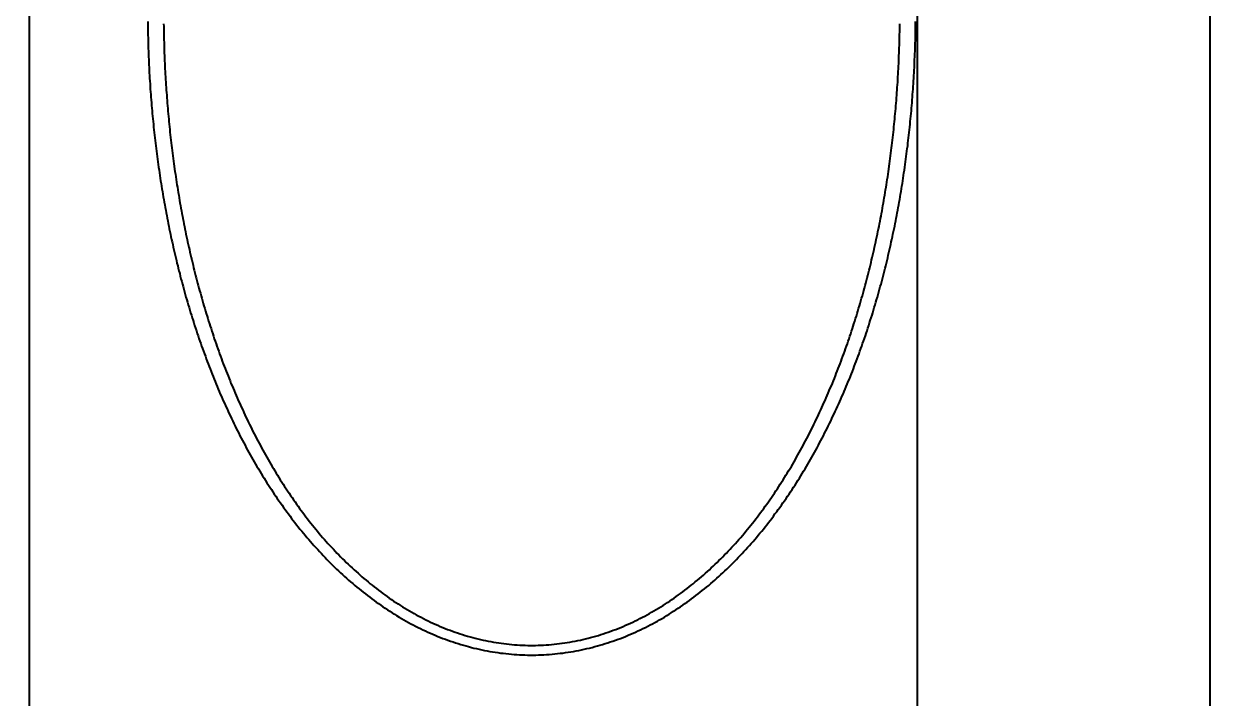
# Model space of a CAD drawing. Header units: millimetres. Extents: x 0 to 5600, y -67 to 2530.
# Drawn here: x 4110.33 to 4122.47, y 1451.64 to 1458.39 of the extents above; entities that cross this region are included whole.
import ezdxf

# ---------------------------------------------------------------- set-up
doc = ezdxf.new("R2010")
doc.units = ezdxf.units.MM
doc.layers.add('내부선 및 부속', color=4, linetype='Continuous')
doc.layers.add('치수선', color=7, linetype='Continuous')
doc.styles.add('____', font='')
doc.styles.get('____').set_extended_font_data('굴림')
doc.dimstyles.new('MSADIM', dxfattribs={"dimtxt": 33, "dimasz": 17, "dimexe": 10, "dimexo": 7.5, "dimgap": 10, "dimtad": 0, "dimtih": 1, "dimtoh": 1, "dimdec": 0, "dimzin": 1, "dimdsep": 46, "dimtxsty": '____', "dimcen": 11.25, "dimadec": 0, "dimazin": 0, "dimtfac": 1, "dimtdec": 0, "dimtix": 1, "dimtmove": 0, "dimatfit": 3, "dimfxl": 1, "dimtolj": 1, "dimtzin": 1, "dimarcsym": 0})

# ---------------------------------------------------------------- blocks, each defined once
blk = doc.blocks.new('*D6')
at = {"layer": '치수선', "color": 0, "linetype": 'Continuous', "lineweight": -2, "transparency": 16777216}
for p, q in [((4756.213, 1571.022), (4756.213, 1227.915)), ((4056.213, 1376.022), (4056.213, 1227.915)), ((4073.213, 1237.915), (4369.083, 1237.915)), ((4739.213, 1237.915), (4443.344, 1237.915))]:
    blk.add_line(p, q, dxfattribs=at)
at = {"layer": '치수선', "color": 0, "linetype": 'Continuous', "transparency": 16777216}
for points in [[(4073.213, 1240.748), (4073.213, 1235.081), (4056.213, 1237.915)], [(4739.213, 1240.748), (4739.213, 1235.081), (4756.213, 1237.915)]]:
    blk.add_solid(points, dxfattribs=at)
at = {"layer": '치수선', "color": 0, "linetype": 'Continuous', "transparency": 16777216, "insert": (4406.213, 1237.915), "char_height": 25, "attachment_point": 5, "style": '____'}
blk.add_mtext('\\A1;700', dxfattribs=at)

msp = doc.modelspace()

# ---------------------------------------------------------------- linework, layer by layer
at = {"layer": '내부선 및 부속', "linetype": 'Continuous'}
for p, q in [((4119.279, 1439.072), (4119.279, 1477.973)), ((4122.21, 1439.216), (4122.21, 1477.829)), ((4110.384, 1477.093), (4110.384, 1439.951))]:
    msp.add_line(p, q, dxfattribs=at)
at = {"layer": '내부선 및 부속', "linetype": 'Continuous', "flags": 128}
for points in [[(4111.571, 1458.414), (4111.571, 1458.386), (4111.572, 1458.359), (4111.572, 1458.332), (4111.572, 1458.305), (4111.573, 1458.278), (4111.574, 1458.251), (4111.574, 1458.224), (4111.575, 1458.196), (4111.576, 1458.169), (4111.577, 1458.142), (4111.578, 1458.115), (4111.579, 1458.088), (4111.58, 1458.061), (4111.581, 1458.034), (4111.582, 1458.006), (4111.583, 1457.979), (4111.585, 1457.952), (4111.586, 1457.925), (4111.587, 1457.898), (4111.589, 1457.871), (4111.59, 1457.844), (4111.592, 1457.817), (4111.594, 1457.789), (4111.596, 1457.762), (4111.597, 1457.735), (4111.599, 1457.708), (4111.601, 1457.681), (4111.603, 1457.654), (4111.606, 1457.627), (4111.608, 1457.6), (4111.61, 1457.573), (4111.612, 1457.546), (4111.615, 1457.519), (4111.617, 1457.492), (4111.62, 1457.464), (4111.622, 1457.437), (4111.625, 1457.41), (4111.628, 1457.383), (4111.63, 1457.356), (4111.633, 1457.329), (4111.636, 1457.302), (4111.639, 1457.275), (4111.642, 1457.248), (4111.645, 1457.221), (4111.648, 1457.194), (4111.652, 1457.167), (4111.655, 1457.14), (4111.658, 1457.113), (4111.662, 1457.086), (4111.665, 1457.059), (4111.669, 1457.033), (4111.673, 1457.006), (4111.676, 1456.979), (4111.68, 1456.952), (4111.684, 1456.925), (4111.688, 1456.898), (4111.692, 1456.871), (4111.696, 1456.844), (4111.7, 1456.817), (4111.705, 1456.791), (4111.709, 1456.764), (4111.713, 1456.737), (4111.718, 1456.71), (4111.722, 1456.683), (4111.727, 1456.657), (4111.731, 1456.63), (4111.736, 1456.603), (4111.741, 1456.576), (4111.746, 1456.55), (4111.751, 1456.523), (4111.756, 1456.496), (4111.761, 1456.47), (4111.766, 1456.443), (4111.771, 1456.416), (4111.776, 1456.39), (4111.782, 1456.363), (4111.787, 1456.336), (4111.793, 1456.31), (4111.798, 1456.283), (4111.804, 1456.257), (4111.81, 1456.23), (4111.815, 1456.204), (4111.821, 1456.177), (4111.827, 1456.151), (4111.833, 1456.124), (4111.839, 1456.098), (4111.845, 1456.071), (4111.852, 1456.045), (4111.858, 1456.019), (4111.864, 1455.992), (4111.871, 1455.966), (4111.877, 1455.94), (4111.884, 1455.913), (4111.891, 1455.887), (4111.897, 1455.861), (4111.904, 1455.834), (4111.904, 1455.834), (4111.911, 1455.808), (4111.918, 1455.782), (4111.925, 1455.756), (4111.933, 1455.73), (4111.94, 1455.704), (4111.947, 1455.677), (4111.954, 1455.651), (4111.962, 1455.625), (4111.97, 1455.599), (4111.977, 1455.573), (4111.985, 1455.547), (4111.993, 1455.521), (4112.001, 1455.495), (4112.009, 1455.469), (4112.017, 1455.443), (4112.025, 1455.417), (4112.033, 1455.392), (4112.041, 1455.366), (4112.05, 1455.34), (4112.058, 1455.314), (4112.067, 1455.288), (4112.075, 1455.263), (4112.084, 1455.237), (4112.093, 1455.211), (4112.102, 1455.186), (4112.111, 1455.16), (4112.12, 1455.135), (4112.129, 1455.109), (4112.138, 1455.083), (4112.148, 1455.058), (4112.157, 1455.033), (4112.167, 1455.007), (4112.176, 1454.982), (4112.186, 1454.956), (4112.196, 1454.931), (4112.205, 1454.906), (4112.215, 1454.88), (4112.225, 1454.855), (4112.236, 1454.83), (4112.246, 1454.805), (4112.256, 1454.78), (4112.267, 1454.755), (4112.277, 1454.73), (4112.288, 1454.705), (4112.298, 1454.68), (4112.309, 1454.655), (4112.32, 1454.63), (4112.331, 1454.605), (4112.342, 1454.58), (4112.353, 1454.556), (4112.365, 1454.531), (4112.376, 1454.506), (4112.387, 1454.482), (4112.399, 1454.457), (4112.411, 1454.433), (4112.422, 1454.408), (4112.434, 1454.384), (4112.446, 1454.359), (4112.458, 1454.335), (4112.47, 1454.311), (4112.483, 1454.287), (4112.495, 1454.262), (4112.508, 1454.238), (4112.52, 1454.214), (4112.533, 1454.19), (4112.546, 1454.166), (4112.558, 1454.142), (4112.571, 1454.118), (4112.585, 1454.095), (4112.598, 1454.071), (4112.611, 1454.047), (4112.624, 1454.024), (4112.638, 1454), (4112.652, 1453.977), (4112.665, 1453.953), (4112.679, 1453.93), (4112.693, 1453.907), (4112.707, 1453.883), (4112.721, 1453.86), (4112.736, 1453.837), (4112.75, 1453.814), (4112.765, 1453.791), (4112.779, 1453.768), (4112.794, 1453.745), (4112.809, 1453.723), (4112.824, 1453.7), (4112.839, 1453.677), (4112.854, 1453.655), (4112.869, 1453.632), (4112.885, 1453.61), (4112.9, 1453.588), (4112.916, 1453.566), (4112.932, 1453.543), (4112.948, 1453.521), (4112.964, 1453.499), (4112.98, 1453.478), (4112.996, 1453.456), (4113.012, 1453.434), (4113.029, 1453.413), (4113.045, 1453.391), (4113.045, 1453.391), (4113.062, 1453.37), (4113.079, 1453.348), (4113.096, 1453.327), (4113.113, 1453.306), (4113.13, 1453.285), (4113.148, 1453.264), (4113.165, 1453.243), (4113.183, 1453.223), (4113.2, 1453.202), (4113.218, 1453.181), (4113.236, 1453.161), (4113.254, 1453.141), (4113.273, 1453.121), (4113.291, 1453.101), (4113.31, 1453.081), (4113.328, 1453.061), (4113.347, 1453.041), (4113.366, 1453.022), (4113.385, 1453.002), (4113.404, 1452.983), (4113.423, 1452.964), (4113.443, 1452.945), (4113.462, 1452.926), (4113.482, 1452.907), (4113.502, 1452.889), (4113.522, 1452.87), (4113.542, 1452.852), (4113.562, 1452.833), (4113.583, 1452.815), (4113.603, 1452.797), (4113.624, 1452.78), (4113.645, 1452.762), (4113.665, 1452.745), (4113.687, 1452.727), (4113.708, 1452.71), (4113.729, 1452.693), (4113.751, 1452.676), (4113.772, 1452.66), (4113.794, 1452.643), (4113.816, 1452.627), (4113.838, 1452.611), (4113.86, 1452.595), (4113.882, 1452.579), (4113.904, 1452.563), (4113.927, 1452.548), (4113.949, 1452.533), (4113.972, 1452.517), (4113.995, 1452.503), (4114.018, 1452.488), (4114.041, 1452.474), (4114.064, 1452.459), (4114.088, 1452.445), (4114.111, 1452.431), (4114.135, 1452.418), (4114.158, 1452.404), (4114.182, 1452.391), (4114.206, 1452.378), (4114.23, 1452.366), (4114.254, 1452.353), (4114.279, 1452.341), (4114.303, 1452.329), (4114.327, 1452.317), (4114.352, 1452.305), (4114.377, 1452.294), (4114.402, 1452.283), (4114.426, 1452.272), (4114.451, 1452.262), (4114.477, 1452.251), (4114.502, 1452.241), (4114.527, 1452.231), (4114.553, 1452.222), (4114.578, 1452.212), (4114.604, 1452.203), (4114.629, 1452.195), (4114.655, 1452.186), (4114.681, 1452.178), (4114.707, 1452.17), (4114.733, 1452.162), (4114.759, 1452.155), (4114.785, 1452.148), (4114.812, 1452.141), (4114.838, 1452.134), (4114.864, 1452.128), (4114.891, 1452.122), (4114.918, 1452.116), (4114.944, 1452.111), (4114.971, 1452.105), (4114.998, 1452.101), (4115.024, 1452.096), (4115.051, 1452.092), (4115.078, 1452.088), (4115.105, 1452.084), (4115.132, 1452.081), (4115.159, 1452.078), (4115.186, 1452.075), (4115.213, 1452.073), (4115.24, 1452.07), (4115.267, 1452.069), (4115.294, 1452.067), (4115.322, 1452.066), (4115.322, 1452.066), (4115.349, 1452.065), (4115.376, 1452.064), (4115.403, 1452.064), (4115.43, 1452.064), (4115.457, 1452.064), (4115.485, 1452.065), (4115.512, 1452.066), (4115.539, 1452.067), (4115.566, 1452.069), (4115.593, 1452.07), (4115.62, 1452.073), (4115.647, 1452.075), (4115.674, 1452.078), (4115.701, 1452.081), (4115.728, 1452.084), (4115.755, 1452.088), (4115.782, 1452.092), (4115.809, 1452.096), (4115.836, 1452.101), (4115.862, 1452.106), (4115.889, 1452.111), (4115.916, 1452.116), (4115.942, 1452.122), (4115.969, 1452.128), (4115.995, 1452.134), (4116.021, 1452.141), (4116.048, 1452.148), (4116.074, 1452.155), (4116.1, 1452.162), (4116.126, 1452.17), (4116.152, 1452.178), (4116.178, 1452.186), (4116.204, 1452.195), (4116.229, 1452.203), (4116.255, 1452.212), (4116.281, 1452.222), (4116.306, 1452.231), (4116.331, 1452.241), (4116.357, 1452.251), (4116.382, 1452.262), (4116.407, 1452.272), (4116.432, 1452.283), (4116.457, 1452.294), (4116.481, 1452.305), (4116.506, 1452.317), (4116.53, 1452.329), (4116.555, 1452.341), (4116.579, 1452.353), (4116.603, 1452.366), (4116.627, 1452.378), (4116.651, 1452.391), (4116.675, 1452.404), (4116.698, 1452.418), (4116.722, 1452.431), (4116.746, 1452.445), (4116.769, 1452.459), (4116.792, 1452.474), (4116.815, 1452.488), (4116.838, 1452.503), (4116.861, 1452.517), (4116.884, 1452.533), (4116.906, 1452.548), (4116.929, 1452.563), (4116.951, 1452.579), (4116.973, 1452.595), (4116.996, 1452.611), (4117.017, 1452.627), (4117.039, 1452.643), (4117.061, 1452.66), (4117.083, 1452.676), (4117.104, 1452.693), (4117.125, 1452.71), (4117.147, 1452.727), (4117.168, 1452.745), (4117.189, 1452.762), (4117.209, 1452.78), (4117.23, 1452.797), (4117.251, 1452.815), (4117.271, 1452.833), (4117.291, 1452.852), (4117.311, 1452.87), (4117.331, 1452.889), (4117.351, 1452.907), (4117.371, 1452.926), (4117.39, 1452.945), (4117.41, 1452.964), (4117.429, 1452.983), (4117.448, 1453.002), (4117.467, 1453.022), (4117.486, 1453.041), (4117.505, 1453.061), (4117.524, 1453.081), (4117.542, 1453.101), (4117.561, 1453.121), (4117.579, 1453.141), (4117.597, 1453.161), (4117.615, 1453.181), (4117.633, 1453.202), (4117.65, 1453.223), (4117.668, 1453.243), (4117.668, 1453.243), (4117.686, 1453.264), (4117.703, 1453.285), (4117.72, 1453.306), (4117.737, 1453.327), (4117.754, 1453.348), (4117.771, 1453.37), (4117.788, 1453.391), (4117.804, 1453.413), (4117.821, 1453.434), (4117.837, 1453.456), (4117.853, 1453.478), (4117.87, 1453.5), (4117.886, 1453.521), (4117.902, 1453.543), (4117.917, 1453.566), (4117.933, 1453.588), (4117.948, 1453.61), (4117.964, 1453.632), (4117.979, 1453.655), (4117.994, 1453.677), (4118.009, 1453.7), (4118.024, 1453.723), (4118.039, 1453.745), (4118.054, 1453.768), (4118.069, 1453.791), (4118.083, 1453.814), (4118.098, 1453.837), (4118.112, 1453.86), (4118.126, 1453.883), (4118.14, 1453.907), (4118.154, 1453.93), (4118.168, 1453.953), (4118.182, 1453.977), (4118.195, 1454), (4118.209, 1454.024), (4118.222, 1454.047), (4118.235, 1454.071), (4118.249, 1454.095), (4118.262, 1454.118), (4118.275, 1454.142), (4118.288, 1454.166), (4118.3, 1454.19), (4118.313, 1454.214), (4118.326, 1454.238), (4118.338, 1454.262), (4118.35, 1454.287), (4118.363, 1454.311), (4118.375, 1454.335), (4118.387, 1454.359), (4118.399, 1454.384), (4118.411, 1454.408), (4118.423, 1454.433), (4118.434, 1454.457), (4118.446, 1454.482), (4118.457, 1454.506), (4118.469, 1454.531), (4118.48, 1454.556), (4118.491, 1454.58), (4118.502, 1454.605), (4118.513, 1454.63), (4118.524, 1454.655), (4118.535, 1454.68), (4118.546, 1454.705), (4118.556, 1454.73), (4118.567, 1454.755), (4118.577, 1454.78), (4118.587, 1454.805), (4118.598, 1454.83), (4118.608, 1454.855), (4118.618, 1454.881), (4118.628, 1454.906), (4118.638, 1454.931), (4118.647, 1454.956), (4118.657, 1454.982), (4118.667, 1455.007), (4118.676, 1455.033), (4118.686, 1455.058), (4118.695, 1455.083), (4118.704, 1455.109), (4118.713, 1455.135), (4118.722, 1455.16), (4118.731, 1455.186), (4118.74, 1455.211), (4118.749, 1455.237), (4118.758, 1455.263), (4118.767, 1455.288), (4118.775, 1455.314), (4118.784, 1455.34), (4118.792, 1455.366), (4118.8, 1455.392), (4118.808, 1455.417), (4118.817, 1455.443), (4118.825, 1455.469), (4118.833, 1455.495), (4118.84, 1455.521), (4118.848, 1455.547), (4118.856, 1455.573), (4118.864, 1455.599), (4118.871, 1455.625), (4118.879, 1455.651), (4118.879, 1455.651), (4118.886, 1455.677), (4118.893, 1455.704), (4118.901, 1455.73), (4118.908, 1455.756), (4118.915, 1455.782), (4118.922, 1455.808), (4118.929, 1455.834), (4118.936, 1455.861), (4118.943, 1455.887), (4118.949, 1455.913), (4118.956, 1455.94), (4118.962, 1455.966), (4118.969, 1455.992), (4118.975, 1456.019), (4118.982, 1456.045), (4118.988, 1456.071), (4118.994, 1456.098), (4119, 1456.124), (4119.006, 1456.151), (4119.012, 1456.177), (4119.018, 1456.204), (4119.024, 1456.23), (4119.029, 1456.257), (4119.035, 1456.283), (4119.041, 1456.31), (4119.046, 1456.336), (4119.052, 1456.363), (4119.057, 1456.39), (4119.062, 1456.416), (4119.067, 1456.443), (4119.073, 1456.47), (4119.078, 1456.496), (4119.083, 1456.523), (4119.088, 1456.55), (4119.092, 1456.576), (4119.097, 1456.603), (4119.102, 1456.63), (4119.107, 1456.657), (4119.111, 1456.683), (4119.116, 1456.71), (4119.12, 1456.737), (4119.124, 1456.764), (4119.129, 1456.791), (4119.133, 1456.817), (4119.137, 1456.844), (4119.141, 1456.871), (4119.145, 1456.898), (4119.149, 1456.925), (4119.153, 1456.952), (4119.157, 1456.979), (4119.161, 1457.006), (4119.164, 1457.033), (4119.168, 1457.059), (4119.171, 1457.086), (4119.175, 1457.113), (4119.178, 1457.14), (4119.182, 1457.167), (4119.185, 1457.194), (4119.188, 1457.221), (4119.191, 1457.248), (4119.194, 1457.275), (4119.197, 1457.302), (4119.2, 1457.329), (4119.203, 1457.356), (4119.206, 1457.383), (4119.208, 1457.41), (4119.211, 1457.437), (4119.214, 1457.464), (4119.216, 1457.491), (4119.219, 1457.519), (4119.221, 1457.546), (4119.223, 1457.573), (4119.226, 1457.6), (4119.228, 1457.627), (4119.23, 1457.654), (4119.232, 1457.681), (4119.234, 1457.708), (4119.236, 1457.735), (4119.238, 1457.762), (4119.239, 1457.789), (4119.241, 1457.817), (4119.243, 1457.844), (4119.244, 1457.871), (4119.246, 1457.898), (4119.247, 1457.925), (4119.249, 1457.952), (4119.25, 1457.979), (4119.251, 1458.006), (4119.252, 1458.034), (4119.254, 1458.061), (4119.255, 1458.088), (4119.256, 1458.115), (4119.257, 1458.142), (4119.257, 1458.169), (4119.258, 1458.196), (4119.259, 1458.224), (4119.26, 1458.251), (4119.26, 1458.278), (4119.261, 1458.305), (4119.261, 1458.332), (4119.261, 1458.332), (4119.262, 1458.359), (4119.262, 1458.386), (4119.262, 1458.414)], [(4111.73, 1458.39), (4111.731, 1458.363), (4111.731, 1458.337), (4111.732, 1458.31), (4111.732, 1458.284), (4111.733, 1458.257), (4111.733, 1458.23), (4111.734, 1458.204), (4111.735, 1458.177), (4111.735, 1458.151), (4111.736, 1458.124), (4111.737, 1458.098), (4111.738, 1458.071), (4111.739, 1458.045), (4111.74, 1458.018), (4111.742, 1457.992), (4111.743, 1457.965), (4111.744, 1457.939), (4111.746, 1457.912), (4111.747, 1457.886), (4111.748, 1457.859), (4111.75, 1457.833), (4111.752, 1457.806), (4111.753, 1457.78), (4111.755, 1457.753), (4111.757, 1457.727), (4111.759, 1457.701), (4111.761, 1457.674), (4111.763, 1457.648), (4111.765, 1457.621), (4111.767, 1457.595), (4111.769, 1457.568), (4111.771, 1457.542), (4111.773, 1457.515), (4111.776, 1457.489), (4111.778, 1457.462), (4111.781, 1457.436), (4111.783, 1457.41), (4111.786, 1457.383), (4111.789, 1457.357), (4111.791, 1457.33), (4111.794, 1457.304), (4111.797, 1457.278), (4111.8, 1457.251), (4111.803, 1457.225), (4111.806, 1457.198), (4111.809, 1457.172), (4111.812, 1457.146), (4111.816, 1457.119), (4111.819, 1457.093), (4111.822, 1457.067), (4111.826, 1457.04), (4111.829, 1457.014), (4111.833, 1456.988), (4111.836, 1456.962), (4111.84, 1456.935), (4111.844, 1456.909), (4111.848, 1456.883), (4111.852, 1456.857), (4111.856, 1456.83), (4111.86, 1456.804), (4111.864, 1456.778), (4111.868, 1456.752), (4111.872, 1456.726), (4111.877, 1456.699), (4111.881, 1456.673), (4111.885, 1456.647), (4111.89, 1456.621), (4111.894, 1456.595), (4111.899, 1456.569), (4111.904, 1456.543), (4111.908, 1456.516), (4111.913, 1456.49), (4111.918, 1456.464), (4111.923, 1456.438), (4111.928, 1456.412), (4111.933, 1456.386), (4111.939, 1456.36), (4111.944, 1456.334), (4111.949, 1456.308), (4111.954, 1456.282), (4111.96, 1456.256), (4111.965, 1456.23), (4111.971, 1456.205), (4111.977, 1456.179), (4111.982, 1456.153), (4111.988, 1456.127), (4111.994, 1456.101), (4112, 1456.075), (4112.006, 1456.049), (4112.012, 1456.024), (4112.018, 1455.998), (4112.025, 1455.972), (4112.031, 1455.946), (4112.037, 1455.921), (4112.044, 1455.895), (4112.044, 1455.895), (4112.05, 1455.869), (4112.057, 1455.844), (4112.064, 1455.818), (4112.07, 1455.792), (4112.077, 1455.767), (4112.084, 1455.741), (4112.091, 1455.716), (4112.098, 1455.69), (4112.105, 1455.664), (4112.112, 1455.639), (4112.12, 1455.613), (4112.127, 1455.588), (4112.134, 1455.563), (4112.142, 1455.537), (4112.15, 1455.512), (4112.157, 1455.486), (4112.165, 1455.461), (4112.173, 1455.436), (4112.181, 1455.41), (4112.189, 1455.385), (4112.197, 1455.36), (4112.205, 1455.335), (4112.213, 1455.309), (4112.222, 1455.284), (4112.23, 1455.259), (4112.238, 1455.234), (4112.247, 1455.209), (4112.256, 1455.184), (4112.264, 1455.159), (4112.273, 1455.134), (4112.282, 1455.109), (4112.291, 1455.084), (4112.3, 1455.059), (4112.309, 1455.034), (4112.318, 1455.009), (4112.328, 1454.984), (4112.337, 1454.96), (4112.347, 1454.935), (4112.356, 1454.91), (4112.366, 1454.885), (4112.376, 1454.861), (4112.385, 1454.836), (4112.395, 1454.812), (4112.405, 1454.787), (4112.416, 1454.763), (4112.426, 1454.738), (4112.436, 1454.714), (4112.446, 1454.689), (4112.457, 1454.665), (4112.467, 1454.641), (4112.478, 1454.616), (4112.489, 1454.592), (4112.5, 1454.568), (4112.511, 1454.544), (4112.522, 1454.52), (4112.533, 1454.495), (4112.544, 1454.471), (4112.555, 1454.447), (4112.567, 1454.423), (4112.578, 1454.4), (4112.59, 1454.376), (4112.602, 1454.352), (4112.613, 1454.328), (4112.625, 1454.304), (4112.637, 1454.281), (4112.649, 1454.257), (4112.662, 1454.234), (4112.674, 1454.21), (4112.686, 1454.187), (4112.699, 1454.163), (4112.711, 1454.14), (4112.724, 1454.117), (4112.737, 1454.093), (4112.75, 1454.07), (4112.763, 1454.047), (4112.776, 1454.024), (4112.789, 1454.001), (4112.803, 1453.978), (4112.816, 1453.955), (4112.83, 1453.933), (4112.843, 1453.91), (4112.857, 1453.887), (4112.871, 1453.865), (4112.885, 1453.842), (4112.899, 1453.82), (4112.913, 1453.797), (4112.927, 1453.775), (4112.942, 1453.753), (4112.956, 1453.73), (4112.971, 1453.708), (4112.986, 1453.686), (4113.001, 1453.664), (4113.016, 1453.642), (4113.031, 1453.621), (4113.046, 1453.599), (4113.061, 1453.577), (4113.077, 1453.556), (4113.092, 1453.534), (4113.108, 1453.513), (4113.124, 1453.491), (4113.124, 1453.491), (4113.14, 1453.47), (4113.156, 1453.449), (4113.172, 1453.428), (4113.188, 1453.407), (4113.205, 1453.386), (4113.221, 1453.365), (4113.238, 1453.345), (4113.255, 1453.324), (4113.272, 1453.304), (4113.289, 1453.283), (4113.306, 1453.263), (4113.323, 1453.243), (4113.341, 1453.223), (4113.358, 1453.203), (4113.376, 1453.183), (4113.394, 1453.163), (4113.412, 1453.144), (4113.43, 1453.124), (4113.448, 1453.105), (4113.466, 1453.086), (4113.485, 1453.067), (4113.503, 1453.048), (4113.522, 1453.029), (4113.541, 1453.01), (4113.56, 1452.992), (4113.579, 1452.973), (4113.598, 1452.955), (4113.618, 1452.937), (4113.637, 1452.919), (4113.657, 1452.901), (4113.677, 1452.883), (4113.697, 1452.865), (4113.717, 1452.848), (4113.737, 1452.83), (4113.758, 1452.813), (4113.778, 1452.796), (4113.799, 1452.779), (4113.819, 1452.763), (4113.84, 1452.746), (4113.861, 1452.73), (4113.882, 1452.713), (4113.904, 1452.697), (4113.925, 1452.681), (4113.947, 1452.666), (4113.968, 1452.65), (4113.99, 1452.635), (4114.012, 1452.62), (4114.034, 1452.605), (4114.056, 1452.59), (4114.079, 1452.576), (4114.101, 1452.561), (4114.124, 1452.547), (4114.146, 1452.533), (4114.169, 1452.52), (4114.192, 1452.506), (4114.215, 1452.493), (4114.238, 1452.48), (4114.261, 1452.467), (4114.285, 1452.454), (4114.308, 1452.442), (4114.332, 1452.43), (4114.355, 1452.418), (4114.379, 1452.406), (4114.403, 1452.395), (4114.427, 1452.383), (4114.451, 1452.372), (4114.476, 1452.362), (4114.5, 1452.351), (4114.525, 1452.341), (4114.549, 1452.331), (4114.574, 1452.321), (4114.599, 1452.312), (4114.624, 1452.303), (4114.649, 1452.294), (4114.674, 1452.285), (4114.699, 1452.277), (4114.724, 1452.269), (4114.75, 1452.261), (4114.775, 1452.253), (4114.801, 1452.246), (4114.826, 1452.239), (4114.852, 1452.232), (4114.878, 1452.226), (4114.903, 1452.22), (4114.929, 1452.214), (4114.955, 1452.208), (4114.981, 1452.203), (4115.007, 1452.198), (4115.033, 1452.194), (4115.06, 1452.189), (4115.086, 1452.185), (4115.112, 1452.182), (4115.139, 1452.178), (4115.165, 1452.175), (4115.191, 1452.172), (4115.218, 1452.17), (4115.244, 1452.167), (4115.271, 1452.166), (4115.297, 1452.164), (4115.324, 1452.163), (4115.324, 1452.163), (4115.35, 1452.162), (4115.377, 1452.161), (4115.403, 1452.161), (4115.43, 1452.161), (4115.456, 1452.161), (4115.483, 1452.162), (4115.509, 1452.163), (4115.536, 1452.164), (4115.562, 1452.166), (4115.589, 1452.167), (4115.615, 1452.17), (4115.642, 1452.172), (4115.668, 1452.175), (4115.695, 1452.178), (4115.721, 1452.182), (4115.747, 1452.185), (4115.773, 1452.189), (4115.8, 1452.194), (4115.826, 1452.198), (4115.852, 1452.203), (4115.878, 1452.208), (4115.904, 1452.214), (4115.93, 1452.22), (4115.956, 1452.226), (4115.981, 1452.232), (4116.007, 1452.239), (4116.033, 1452.246), (4116.058, 1452.253), (4116.084, 1452.261), (4116.109, 1452.269), (4116.134, 1452.277), (4116.159, 1452.285), (4116.184, 1452.294), (4116.209, 1452.303), (4116.234, 1452.312), (4116.259, 1452.321), (4116.284, 1452.331), (4116.309, 1452.341), (4116.333, 1452.351), (4116.357, 1452.362), (4116.382, 1452.372), (4116.406, 1452.383), (4116.43, 1452.395), (4116.454, 1452.406), (4116.478, 1452.418), (4116.501, 1452.43), (4116.525, 1452.442), (4116.549, 1452.454), (4116.572, 1452.467), (4116.595, 1452.48), (4116.618, 1452.493), (4116.641, 1452.506), (4116.664, 1452.52), (4116.687, 1452.533), (4116.71, 1452.547), (4116.732, 1452.561), (4116.755, 1452.576), (4116.777, 1452.59), (4116.799, 1452.605), (4116.821, 1452.62), (4116.843, 1452.635), (4116.865, 1452.65), (4116.886, 1452.666), (4116.908, 1452.681), (4116.929, 1452.697), (4116.951, 1452.713), (4116.972, 1452.73), (4116.993, 1452.746), (4117.014, 1452.763), (4117.035, 1452.779), (4117.055, 1452.796), (4117.076, 1452.813), (4117.096, 1452.83), (4117.116, 1452.848), (4117.136, 1452.865), (4117.156, 1452.883), (4117.176, 1452.901), (4117.196, 1452.919), (4117.215, 1452.937), (4117.235, 1452.955), (4117.254, 1452.973), (4117.273, 1452.992), (4117.292, 1453.01), (4117.311, 1453.029), (4117.33, 1453.048), (4117.348, 1453.067), (4117.367, 1453.086), (4117.385, 1453.105), (4117.403, 1453.124), (4117.422, 1453.144), (4117.439, 1453.163), (4117.457, 1453.183), (4117.475, 1453.203), (4117.492, 1453.223), (4117.51, 1453.243), (4117.527, 1453.263), (4117.544, 1453.283), (4117.561, 1453.304), (4117.578, 1453.324), (4117.595, 1453.345), (4117.595, 1453.345), (4117.612, 1453.365), (4117.628, 1453.386), (4117.645, 1453.407), (4117.661, 1453.428), (4117.677, 1453.449), (4117.693, 1453.47), (4117.709, 1453.491), (4117.725, 1453.513), (4117.741, 1453.534), (4117.756, 1453.556), (4117.772, 1453.577), (4117.787, 1453.599), (4117.802, 1453.621), (4117.817, 1453.642), (4117.832, 1453.664), (4117.847, 1453.686), (4117.862, 1453.708), (4117.877, 1453.73), (4117.891, 1453.753), (4117.906, 1453.775), (4117.92, 1453.797), (4117.934, 1453.82), (4117.948, 1453.842), (4117.962, 1453.865), (4117.976, 1453.887), (4117.99, 1453.91), (4118.004, 1453.933), (4118.017, 1453.955), (4118.031, 1453.978), (4118.044, 1454.001), (4118.057, 1454.024), (4118.07, 1454.047), (4118.083, 1454.07), (4118.096, 1454.093), (4118.109, 1454.117), (4118.122, 1454.14), (4118.134, 1454.163), (4118.147, 1454.187), (4118.159, 1454.21), (4118.172, 1454.234), (4118.184, 1454.257), (4118.196, 1454.281), (4118.208, 1454.304), (4118.22, 1454.328), (4118.232, 1454.352), (4118.243, 1454.376), (4118.255, 1454.4), (4118.266, 1454.423), (4118.278, 1454.447), (4118.289, 1454.471), (4118.3, 1454.495), (4118.312, 1454.52), (4118.323, 1454.544), (4118.334, 1454.568), (4118.344, 1454.592), (4118.355, 1454.616), (4118.366, 1454.641), (4118.376, 1454.665), (4118.387, 1454.689), (4118.397, 1454.714), (4118.407, 1454.738), (4118.418, 1454.763), (4118.428, 1454.787), (4118.438, 1454.812), (4118.448, 1454.836), (4118.458, 1454.861), (4118.467, 1454.885), (4118.477, 1454.91), (4118.487, 1454.935), (4118.496, 1454.96), (4118.505, 1454.984), (4118.515, 1455.009), (4118.524, 1455.034), (4118.533, 1455.059), (4118.542, 1455.084), (4118.551, 1455.109), (4118.56, 1455.134), (4118.569, 1455.159), (4118.578, 1455.184), (4118.586, 1455.209), (4118.595, 1455.234), (4118.603, 1455.259), (4118.612, 1455.284), (4118.62, 1455.309), (4118.628, 1455.335), (4118.636, 1455.36), (4118.644, 1455.385), (4118.652, 1455.41), (4118.66, 1455.436), (4118.668, 1455.461), (4118.676, 1455.486), (4118.684, 1455.512), (4118.691, 1455.537), (4118.699, 1455.563), (4118.706, 1455.588), (4118.714, 1455.613), (4118.721, 1455.639), (4118.728, 1455.664), (4118.735, 1455.69), (4118.742, 1455.716), (4118.742, 1455.716), (4118.749, 1455.741), (4118.756, 1455.767), (4118.763, 1455.792), (4118.77, 1455.818), (4118.776, 1455.844), (4118.783, 1455.869), (4118.789, 1455.895), (4118.796, 1455.921), (4118.802, 1455.946), (4118.809, 1455.972), (4118.815, 1455.998), (4118.821, 1456.024), (4118.827, 1456.049), (4118.833, 1456.075), (4118.839, 1456.101), (4118.845, 1456.127), (4118.851, 1456.153), (4118.857, 1456.179), (4118.862, 1456.205), (4118.868, 1456.23), (4118.873, 1456.256), (4118.879, 1456.282), (4118.884, 1456.308), (4118.889, 1456.334), (4118.895, 1456.36), (4118.9, 1456.386), (4118.905, 1456.412), (4118.91, 1456.438), (4118.915, 1456.464), (4118.92, 1456.49), (4118.925, 1456.516), (4118.93, 1456.543), (4118.934, 1456.569), (4118.939, 1456.595), (4118.943, 1456.621), (4118.948, 1456.647), (4118.952, 1456.673), (4118.957, 1456.699), (4118.961, 1456.726), (4118.965, 1456.752), (4118.969, 1456.778), (4118.974, 1456.804), (4118.978, 1456.83), (4118.982, 1456.857), (4118.986, 1456.883), (4118.989, 1456.909), (4118.993, 1456.935), (4118.997, 1456.962), (4119, 1456.988), (4119.004, 1457.014), (4119.008, 1457.04), (4119.011, 1457.067), (4119.014, 1457.093), (4119.018, 1457.119), (4119.021, 1457.146), (4119.024, 1457.172), (4119.027, 1457.198), (4119.03, 1457.225), (4119.033, 1457.251), (4119.036, 1457.278), (4119.039, 1457.304), (4119.042, 1457.33), (4119.045, 1457.357), (4119.047, 1457.383), (4119.05, 1457.41), (4119.053, 1457.436), (4119.055, 1457.462), (4119.057, 1457.489), (4119.06, 1457.515), (4119.062, 1457.542), (4119.064, 1457.568), (4119.067, 1457.595), (4119.069, 1457.621), (4119.071, 1457.648), (4119.073, 1457.674), (4119.075, 1457.701), (4119.076, 1457.727), (4119.078, 1457.753), (4119.08, 1457.78), (4119.082, 1457.806), (4119.083, 1457.833), (4119.085, 1457.859), (4119.086, 1457.886), (4119.088, 1457.912), (4119.089, 1457.939), (4119.09, 1457.965), (4119.092, 1457.992), (4119.093, 1458.018), (4119.094, 1458.045), (4119.095, 1458.071), (4119.096, 1458.098), (4119.097, 1458.124), (4119.098, 1458.151), (4119.099, 1458.177), (4119.099, 1458.204), (4119.1, 1458.23), (4119.101, 1458.257), (4119.101, 1458.284), (4119.102, 1458.31), (4119.102, 1458.337), (4119.102, 1458.337), (4119.103, 1458.363), (4119.103, 1458.39)]]:
    msp.add_lwpolyline(points, dxfattribs=at)

# ---------------------------------------------------------------- dimensions: what is measured, and where the dimension line sits
at = {"layer": '치수선', "linetype": 'Continuous'}
dim = msp.add_linear_dim(base=(4756.213, 1237.915), p1=(4056.213, 1383.522), p2=(4756.213, 1578.522), dimstyle='MSADIM', override={"dimtxt": 25}, dxfattribs=at)
dim.commit()
dim.dimension.update_dxf_attribs({"geometry": '*D6', "text_midpoint": (4406.213, 1237.915)})

doc.saveas('drawing.dxf')
